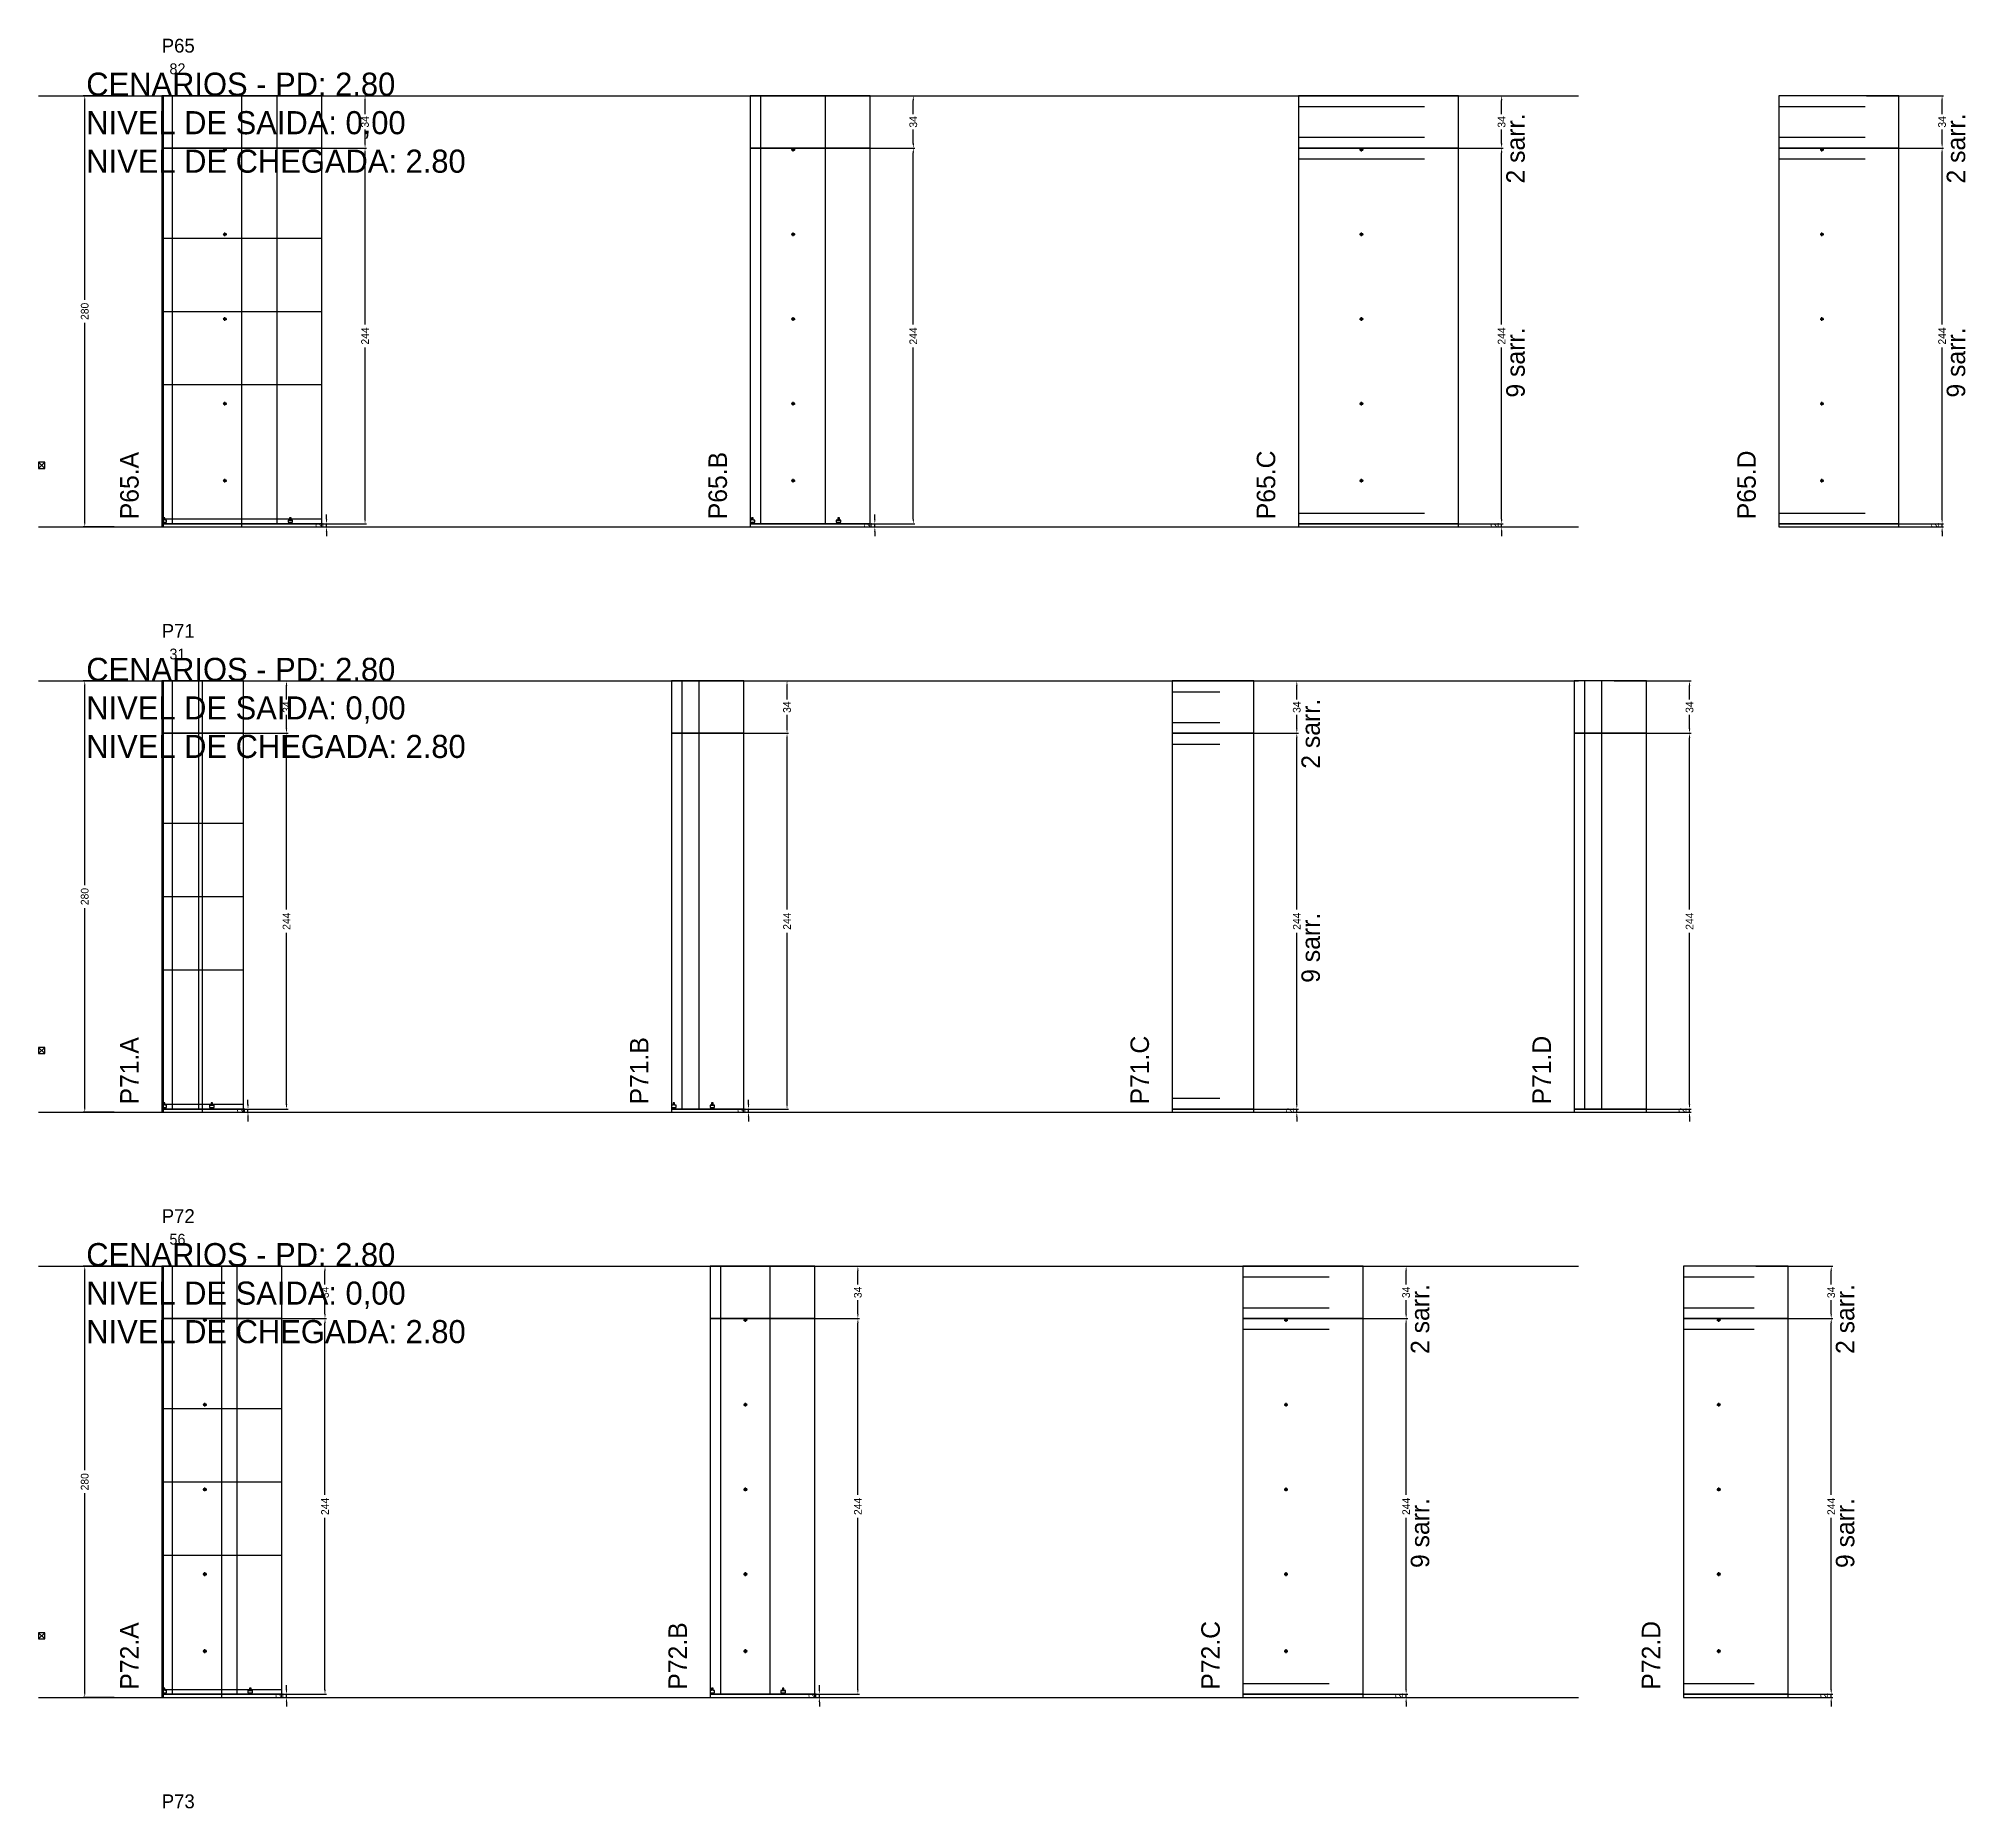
# Model space of a CAD drawing. Header units: centimetres. Extents: x -10500 to 4121, y -45226 to 295.
# Drawn here: x -7000 to -5749, y -11092 to -9943 of the extents above; entities that cross this region are included whole.
import ezdxf

# ---------------------------------------------------------------- set-up
doc = ezdxf.new("R2010")
doc.units = ezdxf.units.CM
doc.linetypes.add('DASHED', pattern=[2, -2])
for name, color, linetype in [('CHAPA', 140, 'Continuous'), ('COTA', 241, 'Continuous'), ('COTAS FURACAO', 16, 'Continuous'), ('Madeira', 30, 'Continuous'), ('MEIO_PONT', 160, 'Continuous'), ('NOMENCLATURA', 7, 'Continuous'), ('Nível', 160, 'Continuous'), ('Painéis', 200, 'Continuous'), ('Perfil Metálico', 150, 'Continuous'), ('SARR_2.2x7', 40, 'Continuous'), ('SARRAFO DE PRESSAO', 200, 'Continuous'), ('texto', 7, 'Continuous'), ('TEXTO_GERAL', 7, 'Continuous')]:
    doc.layers.add(name, color=color, linetype=linetype)
doc.dimstyles.new('PAINEL-NOVA', dxfattribs={"dimtxt": 5, "dimasz": 3, "dimexe": 1, "dimexo": 1, "dimgap": 1, "dimtad": 1, "dimcen": 2.5, "dimazin": 3, "dimtfac": 1, "dimtmove": 0, "dimatfit": 3})

# ---------------------------------------------------------------- blocks, each defined once
blk = doc.blocks.new('_CLOSEDFILLED')
at = {"color": 0, "linetype": 'BYBLOCK'}
blk.add_solid([(-1, 0.16), (0, 0), (-1, -0.16)], dxfattribs=at)
blk = doc.blocks.new('*D677')
for p, q in [((-6951, -9980), (-6971, -9980)), ((-6970, -10112.5), (-6970, -9983)), ((-6970, -10257), (-6970, -10127.5)), ((-6951, -10260), (-6971, -10260))]:
    blk.add_line(p, q)
at = {"layer": 'Defpoints'}
for p in [(-6950, -9980), (-6970, -10260), (-6950, -10260)]:
    blk.add_point(p, dxfattribs=at)
at = {"layer": 'COTA', "xscale": 3, "yscale": 3}
for p, rotation in [((-6970, -9980), 90), ((-6970, -10260), 270)]:
    blk.add_blockref('_CLOSEDFILLED', p, dxfattribs=dict(at, rotation=rotation))
at = {"layer": 'COTA', "insert": (-6970, -10120), "char_height": 5, "attachment_point": 5, "rotation": 90}
blk.add_mtext('280', dxfattribs=at)
blk = doc.blocks.new('MULDURA')
at = {"layer": 'Paineis'}
for p, q in [((0, 0), (4, 4)), ((4, 0), (0, 4))]:
    blk.add_line(p, q, dxfattribs=at)
blk.add_lwpolyline([(0, 0), (4, 0), (4, 4), (0, 4)], close=True, dxfattribs=at)
blk = doc.blocks.new('*D679')
for p, q in [((-6837, -10014), (-6787, -10014)), ((-6788, -10128.5), (-6788, -10017)), ((-6788, -10255), (-6788, -10143.5)), ((-6837, -10258), (-6787, -10258))]:
    blk.add_line(p, q)
at = {"layer": 'Defpoints'}
for p in [(-6838, -10014), (-6838, -10258), (-6788, -10258)]:
    blk.add_point(p, dxfattribs=at)
at = {"layer": 'COTA', "xscale": 3, "yscale": 3}
for p, rotation in [((-6788, -10014), 90), ((-6788, -10258), 270)]:
    blk.add_blockref('_CLOSEDFILLED', p, dxfattribs=dict(at, rotation=rotation))
at = {"layer": 'COTA', "insert": (-6788, -10136), "char_height": 5, "attachment_point": 5, "rotation": 90}
blk.add_mtext('244', dxfattribs=at)
blk = doc.blocks.new('*D680')
for p, q in [((-6837, -9980), (-6787, -9980)), ((-6788, -9992), (-6788, -9983)), ((-6788, -10011), (-6788, -10002)), ((-6837, -10014), (-6787, -10014))]:
    blk.add_line(p, q)
at = {"layer": 'Defpoints'}
for p in [(-6838, -9980), (-6838, -10014), (-6788, -10014)]:
    blk.add_point(p, dxfattribs=at)
at = {"layer": 'COTA', "xscale": 3, "yscale": 3}
for p, rotation in [((-6788, -9980), 90), ((-6788, -10014), 270)]:
    blk.add_blockref('_CLOSEDFILLED', p, dxfattribs=dict(at, rotation=rotation))
at = {"layer": 'COTA', "insert": (-6788, -9997), "char_height": 5, "attachment_point": 5, "rotation": 90}
blk.add_mtext('34', dxfattribs=at)
blk = doc.blocks.new('SLIPTEE')
at = {"layer": 'Paineis'}
blk.add_lwpolyline([(0, 0), (3, 0), (3, 1.5), (2, 1.5), (2, 3), (1, 3), (1, 1.5), (0, 1.5)], close=True, dxfattribs=at)
blk = doc.blocks.new('SLIPTDD')
at = {"layer": 'Paineis'}
blk.add_line((0, 1.5), (3, 1.5), dxfattribs=at)
blk.add_lwpolyline([(0, 0), (3, 0), (3, 1.5), (2, 1.5), (2, 3), (1, 3), (1, 1.5), (0, 1.5)], close=True, dxfattribs=at)
blk = doc.blocks.new('furacao')
at = {"layer": 'COTAS FURACAO'}
for p, q in [((-1.2, 0), (1.2, 0)), ((0, -1.2), (0, 1.2))]:
    blk.add_line(p, q, dxfattribs=at)
blk.add_circle((0, 0), 0.8, dxfattribs=at)
blk = doc.blocks.new('*D682')
for p, q in [((-6481, -10014), (-6431, -10014)), ((-6432, -10128.5), (-6432, -10017)), ((-6432, -10255), (-6432, -10143.5)), ((-6481, -10258), (-6431, -10258))]:
    blk.add_line(p, q)
at = {"layer": 'Defpoints'}
for p in [(-6482, -10014), (-6482, -10258), (-6432, -10258)]:
    blk.add_point(p, dxfattribs=at)
at = {"layer": 'COTA', "xscale": 3, "yscale": 3}
for p, rotation in [((-6432, -10014), 90), ((-6432, -10258), 270)]:
    blk.add_blockref('_CLOSEDFILLED', p, dxfattribs=dict(at, rotation=rotation))
at = {"layer": 'COTA', "insert": (-6432, -10136), "char_height": 5, "attachment_point": 5, "rotation": 90}
blk.add_mtext('244', dxfattribs=at)
blk = doc.blocks.new('*D683')
for p, q in [((-6481, -9980), (-6431, -9980)), ((-6432, -9992), (-6432, -9983)), ((-6432, -10011), (-6432, -10002)), ((-6481, -10014), (-6431, -10014))]:
    blk.add_line(p, q)
at = {"layer": 'Defpoints'}
for p in [(-6482, -9980), (-6482, -10014), (-6432, -10014)]:
    blk.add_point(p, dxfattribs=at)
at = {"layer": 'COTA', "xscale": 3, "yscale": 3}
for p, rotation in [((-6432, -9980), 90), ((-6432, -10014), 270)]:
    blk.add_blockref('_CLOSEDFILLED', p, dxfattribs=dict(at, rotation=rotation))
at = {"layer": 'COTA', "insert": (-6432, -9997), "char_height": 5, "attachment_point": 5, "rotation": 90}
blk.add_mtext('34', dxfattribs=at)
blk = doc.blocks.new('*D685')
for p, q in [((-6099, -10014), (-6049, -10014)), ((-6050, -10128.5), (-6050, -10017)), ((-6050, -10255), (-6050, -10143.5)), ((-6099, -10258), (-6049, -10258))]:
    blk.add_line(p, q)
at = {"layer": 'Defpoints'}
for p in [(-6100, -10014), (-6100, -10258), (-6050, -10258)]:
    blk.add_point(p, dxfattribs=at)
at = {"layer": 'COTA', "xscale": 3, "yscale": 3}
for p, rotation in [((-6050, -10014), 90), ((-6050, -10258), 270)]:
    blk.add_blockref('_CLOSEDFILLED', p, dxfattribs=dict(at, rotation=rotation))
at = {"layer": 'COTA', "insert": (-6050, -10136), "char_height": 5, "attachment_point": 5, "rotation": 90}
blk.add_mtext('244', dxfattribs=at)
blk = doc.blocks.new('*D686')
for p, q in [((-6099, -9980), (-6049, -9980)), ((-6050, -9992), (-6050, -9983)), ((-6050, -10011), (-6050, -10002)), ((-6099, -10014), (-6049, -10014))]:
    blk.add_line(p, q)
at = {"layer": 'Defpoints'}
for p in [(-6100, -9980), (-6100, -10014), (-6050, -10014)]:
    blk.add_point(p, dxfattribs=at)
at = {"layer": 'COTA', "xscale": 3, "yscale": 3}
for p, rotation in [((-6050, -9980), 90), ((-6050, -10014), 270)]:
    blk.add_blockref('_CLOSEDFILLED', p, dxfattribs=dict(at, rotation=rotation))
at = {"layer": 'COTA', "insert": (-6050, -9997), "char_height": 5, "attachment_point": 5, "rotation": 90}
blk.add_mtext('34', dxfattribs=at)
blk = doc.blocks.new('*D688')
for p, q in [((-5813, -10014), (-5763, -10014)), ((-5764, -10128.5), (-5764, -10017)), ((-5764, -10255), (-5764, -10143.5)), ((-5813, -10258), (-5763, -10258))]:
    blk.add_line(p, q)
at = {"layer": 'Defpoints'}
for p in [(-5814, -10014), (-5814, -10258), (-5764, -10258)]:
    blk.add_point(p, dxfattribs=at)
at = {"layer": 'COTA', "xscale": 3, "yscale": 3}
for p, rotation in [((-5764, -10014), 90), ((-5764, -10258), 270)]:
    blk.add_blockref('_CLOSEDFILLED', p, dxfattribs=dict(at, rotation=rotation))
at = {"layer": 'COTA', "insert": (-5764, -10136), "char_height": 5, "attachment_point": 5, "rotation": 90}
blk.add_mtext('244', dxfattribs=at)
blk = doc.blocks.new('*D689')
for p, q in [((-5813, -9980), (-5763, -9980)), ((-5764, -9992), (-5764, -9983)), ((-5764, -10011), (-5764, -10002)), ((-5813, -10014), (-5763, -10014))]:
    blk.add_line(p, q)
at = {"layer": 'Defpoints'}
for p in [(-5814, -9980), (-5814, -10014), (-5764, -10014)]:
    blk.add_point(p, dxfattribs=at)
at = {"layer": 'COTA', "xscale": 3, "yscale": 3}
for p, rotation in [((-5764, -9980), 90), ((-5764, -10014), 270)]:
    blk.add_blockref('_CLOSEDFILLED', p, dxfattribs=dict(at, rotation=rotation))
at = {"layer": 'COTA', "insert": (-5764, -9997), "char_height": 5, "attachment_point": 5, "rotation": 90}
blk.add_mtext('34', dxfattribs=at)
blk = doc.blocks.new('*D703')
for p, q in [((-6951, -10360), (-6971, -10360)), ((-6970, -10492.5), (-6970, -10363)), ((-6970, -10637), (-6970, -10507.5)), ((-6951, -10640), (-6971, -10640))]:
    blk.add_line(p, q)
at = {"layer": 'Defpoints'}
for p in [(-6950, -10360), (-6970, -10640), (-6950, -10640)]:
    blk.add_point(p, dxfattribs=at)
at = {"layer": 'COTA', "xscale": 3, "yscale": 3}
for p, rotation in [((-6970, -10360), 90), ((-6970, -10640), 270)]:
    blk.add_blockref('_CLOSEDFILLED', p, dxfattribs=dict(at, rotation=rotation))
at = {"layer": 'COTA', "insert": (-6970, -10500), "char_height": 5, "attachment_point": 5, "rotation": 90}
blk.add_mtext('280', dxfattribs=at)
blk = doc.blocks.new('*D705')
for p, q in [((-6888, -10394), (-6838, -10394)), ((-6839, -10508.5), (-6839, -10397)), ((-6839, -10635), (-6839, -10523.5)), ((-6888, -10638), (-6838, -10638))]:
    blk.add_line(p, q)
at = {"layer": 'Defpoints'}
for p in [(-6889, -10394), (-6889, -10638), (-6839, -10638)]:
    blk.add_point(p, dxfattribs=at)
at = {"layer": 'COTA', "xscale": 3, "yscale": 3}
for p, rotation in [((-6839, -10394), 90), ((-6839, -10638), 270)]:
    blk.add_blockref('_CLOSEDFILLED', p, dxfattribs=dict(at, rotation=rotation))
at = {"layer": 'COTA', "insert": (-6839, -10516), "char_height": 5, "attachment_point": 5, "rotation": 90}
blk.add_mtext('244', dxfattribs=at)
blk = doc.blocks.new('*D706')
for p, q in [((-6888, -10360), (-6838, -10360)), ((-6839, -10372), (-6839, -10363)), ((-6839, -10391), (-6839, -10382)), ((-6888, -10394), (-6838, -10394))]:
    blk.add_line(p, q)
at = {"layer": 'Defpoints'}
for p in [(-6889, -10360), (-6889, -10394), (-6839, -10394)]:
    blk.add_point(p, dxfattribs=at)
at = {"layer": 'COTA', "xscale": 3, "yscale": 3}
for p, rotation in [((-6839, -10360), 90), ((-6839, -10394), 270)]:
    blk.add_blockref('_CLOSEDFILLED', p, dxfattribs=dict(at, rotation=rotation))
at = {"layer": 'COTA', "insert": (-6839, -10377), "char_height": 5, "attachment_point": 5, "rotation": 90}
blk.add_mtext('34', dxfattribs=at)
blk = doc.blocks.new('*D708')
for p, q in [((-6563, -10394), (-6513, -10394)), ((-6514, -10508.5), (-6514, -10397)), ((-6514, -10635), (-6514, -10523.5)), ((-6563, -10638), (-6513, -10638))]:
    blk.add_line(p, q)
at = {"layer": 'Defpoints'}
for p in [(-6564, -10394), (-6564, -10638), (-6514, -10638)]:
    blk.add_point(p, dxfattribs=at)
at = {"layer": 'COTA', "xscale": 3, "yscale": 3}
for p, rotation in [((-6514, -10394), 90), ((-6514, -10638), 270)]:
    blk.add_blockref('_CLOSEDFILLED', p, dxfattribs=dict(at, rotation=rotation))
at = {"layer": 'COTA', "insert": (-6514, -10516), "char_height": 5, "attachment_point": 5, "rotation": 90}
blk.add_mtext('244', dxfattribs=at)
blk = doc.blocks.new('*D709')
for p, q in [((-6563, -10360), (-6513, -10360)), ((-6514, -10372), (-6514, -10363)), ((-6514, -10391), (-6514, -10382)), ((-6563, -10394), (-6513, -10394))]:
    blk.add_line(p, q)
at = {"layer": 'Defpoints'}
for p in [(-6564, -10360), (-6564, -10394), (-6514, -10394)]:
    blk.add_point(p, dxfattribs=at)
at = {"layer": 'COTA', "xscale": 3, "yscale": 3}
for p, rotation in [((-6514, -10360), 90), ((-6514, -10394), 270)]:
    blk.add_blockref('_CLOSEDFILLED', p, dxfattribs=dict(at, rotation=rotation))
at = {"layer": 'COTA', "insert": (-6514, -10377), "char_height": 5, "attachment_point": 5, "rotation": 90}
blk.add_mtext('34', dxfattribs=at)
blk = doc.blocks.new('*D711')
for p, q in [((-6232, -10394), (-6182, -10394)), ((-6183, -10508.5), (-6183, -10397)), ((-6183, -10635), (-6183, -10523.5)), ((-6232, -10638), (-6182, -10638))]:
    blk.add_line(p, q)
at = {"layer": 'Defpoints'}
for p in [(-6233, -10394), (-6233, -10638), (-6183, -10638)]:
    blk.add_point(p, dxfattribs=at)
at = {"layer": 'COTA', "xscale": 3, "yscale": 3}
for p, rotation in [((-6183, -10394), 90), ((-6183, -10638), 270)]:
    blk.add_blockref('_CLOSEDFILLED', p, dxfattribs=dict(at, rotation=rotation))
at = {"layer": 'COTA', "insert": (-6183, -10516), "char_height": 5, "attachment_point": 5, "rotation": 90}
blk.add_mtext('244', dxfattribs=at)
blk = doc.blocks.new('*D712')
for p, q in [((-6232, -10360), (-6182, -10360)), ((-6183, -10372), (-6183, -10363)), ((-6183, -10391), (-6183, -10382)), ((-6232, -10394), (-6182, -10394))]:
    blk.add_line(p, q)
at = {"layer": 'Defpoints'}
for p in [(-6233, -10360), (-6233, -10394), (-6183, -10394)]:
    blk.add_point(p, dxfattribs=at)
at = {"layer": 'COTA', "xscale": 3, "yscale": 3}
for p, rotation in [((-6183, -10360), 90), ((-6183, -10394), 270)]:
    blk.add_blockref('_CLOSEDFILLED', p, dxfattribs=dict(at, rotation=rotation))
at = {"layer": 'COTA', "insert": (-6183, -10377), "char_height": 5, "attachment_point": 5, "rotation": 90}
blk.add_mtext('34', dxfattribs=at)
blk = doc.blocks.new('*D714')
for p, q in [((-5977, -10394), (-5927, -10394)), ((-5928, -10508.5), (-5928, -10397)), ((-5928, -10635), (-5928, -10523.5)), ((-5977, -10638), (-5927, -10638))]:
    blk.add_line(p, q)
at = {"layer": 'Defpoints'}
for p in [(-5978, -10394), (-5978, -10638), (-5928, -10638)]:
    blk.add_point(p, dxfattribs=at)
at = {"layer": 'COTA', "xscale": 3, "yscale": 3}
for p, rotation in [((-5928, -10394), 90), ((-5928, -10638), 270)]:
    blk.add_blockref('_CLOSEDFILLED', p, dxfattribs=dict(at, rotation=rotation))
at = {"layer": 'COTA', "insert": (-5928, -10516), "char_height": 5, "attachment_point": 5, "rotation": 90}
blk.add_mtext('244', dxfattribs=at)
blk = doc.blocks.new('*D715')
for p, q in [((-5977, -10360), (-5927, -10360)), ((-5928, -10372), (-5928, -10363)), ((-5928, -10391), (-5928, -10382)), ((-5977, -10394), (-5927, -10394))]:
    blk.add_line(p, q)
at = {"layer": 'Defpoints'}
for p in [(-5978, -10360), (-5978, -10394), (-5928, -10394)]:
    blk.add_point(p, dxfattribs=at)
at = {"layer": 'COTA', "xscale": 3, "yscale": 3}
for p, rotation in [((-5928, -10360), 90), ((-5928, -10394), 270)]:
    blk.add_blockref('_CLOSEDFILLED', p, dxfattribs=dict(at, rotation=rotation))
at = {"layer": 'COTA', "insert": (-5928, -10377), "char_height": 5, "attachment_point": 5, "rotation": 90}
blk.add_mtext('34', dxfattribs=at)
blk = doc.blocks.new('*D729')
for p, q in [((-6951, -10740), (-6971, -10740)), ((-6970, -10872.5), (-6970, -10743)), ((-6970, -11017), (-6970, -10887.5)), ((-6951, -11020), (-6971, -11020))]:
    blk.add_line(p, q)
at = {"layer": 'Defpoints'}
for p in [(-6950, -10740), (-6970, -11020), (-6950, -11020)]:
    blk.add_point(p, dxfattribs=at)
at = {"layer": 'COTA', "xscale": 3, "yscale": 3}
for p, rotation in [((-6970, -10740), 90), ((-6970, -11020), 270)]:
    blk.add_blockref('_CLOSEDFILLED', p, dxfattribs=dict(at, rotation=rotation))
at = {"layer": 'COTA', "insert": (-6970, -10880), "char_height": 5, "attachment_point": 5, "rotation": 90}
blk.add_mtext('280', dxfattribs=at)
blk = doc.blocks.new('*D731')
for p, q in [((-6863, -10774), (-6813, -10774)), ((-6814, -10888.5), (-6814, -10777)), ((-6814, -11015), (-6814, -10903.5)), ((-6863, -11018), (-6813, -11018))]:
    blk.add_line(p, q)
at = {"layer": 'Defpoints'}
for p in [(-6864, -10774), (-6864, -11018), (-6814, -11018)]:
    blk.add_point(p, dxfattribs=at)
at = {"layer": 'COTA', "xscale": 3, "yscale": 3}
for p, rotation in [((-6814, -10774), 90), ((-6814, -11018), 270)]:
    blk.add_blockref('_CLOSEDFILLED', p, dxfattribs=dict(at, rotation=rotation))
at = {"layer": 'COTA', "insert": (-6814, -10896), "char_height": 5, "attachment_point": 5, "rotation": 90}
blk.add_mtext('244', dxfattribs=at)
blk = doc.blocks.new('*D732')
for p, q in [((-6863, -10740), (-6813, -10740)), ((-6814, -10752), (-6814, -10743)), ((-6814, -10771), (-6814, -10762)), ((-6863, -10774), (-6813, -10774))]:
    blk.add_line(p, q)
at = {"layer": 'Defpoints'}
for p in [(-6864, -10740), (-6864, -10774), (-6814, -10774)]:
    blk.add_point(p, dxfattribs=at)
at = {"layer": 'COTA', "xscale": 3, "yscale": 3}
for p, rotation in [((-6814, -10740), 90), ((-6814, -10774), 270)]:
    blk.add_blockref('_CLOSEDFILLED', p, dxfattribs=dict(at, rotation=rotation))
at = {"layer": 'COTA', "insert": (-6814, -10757), "char_height": 5, "attachment_point": 5, "rotation": 90}
blk.add_mtext('34', dxfattribs=at)
blk = doc.blocks.new('*D734')
for p, q in [((-6517, -10774), (-6467, -10774)), ((-6468, -10888.5), (-6468, -10777)), ((-6468, -11015), (-6468, -10903.5)), ((-6517, -11018), (-6467, -11018))]:
    blk.add_line(p, q)
at = {"layer": 'Defpoints'}
for p in [(-6518, -10774), (-6518, -11018), (-6468, -11018)]:
    blk.add_point(p, dxfattribs=at)
at = {"layer": 'COTA', "xscale": 3, "yscale": 3}
for p, rotation in [((-6468, -10774), 90), ((-6468, -11018), 270)]:
    blk.add_blockref('_CLOSEDFILLED', p, dxfattribs=dict(at, rotation=rotation))
at = {"layer": 'COTA', "insert": (-6468, -10896), "char_height": 5, "attachment_point": 5, "rotation": 90}
blk.add_mtext('244', dxfattribs=at)
blk = doc.blocks.new('*D735')
for p, q in [((-6517, -10740), (-6467, -10740)), ((-6468, -10752), (-6468, -10743)), ((-6468, -10771), (-6468, -10762)), ((-6517, -10774), (-6467, -10774))]:
    blk.add_line(p, q)
at = {"layer": 'Defpoints'}
for p in [(-6518, -10740), (-6518, -10774), (-6468, -10774)]:
    blk.add_point(p, dxfattribs=at)
at = {"layer": 'COTA', "xscale": 3, "yscale": 3}
for p, rotation in [((-6468, -10740), 90), ((-6468, -10774), 270)]:
    blk.add_blockref('_CLOSEDFILLED', p, dxfattribs=dict(at, rotation=rotation))
at = {"layer": 'COTA', "insert": (-6468, -10757), "char_height": 5, "attachment_point": 5, "rotation": 90}
blk.add_mtext('34', dxfattribs=at)
blk = doc.blocks.new('*D737')
for p, q in [((-6161, -10774), (-6111, -10774)), ((-6112, -10888.5), (-6112, -10777)), ((-6112, -11015), (-6112, -10903.5)), ((-6161, -11018), (-6111, -11018))]:
    blk.add_line(p, q)
at = {"layer": 'Defpoints'}
for p in [(-6162, -10774), (-6162, -11018), (-6112, -11018)]:
    blk.add_point(p, dxfattribs=at)
at = {"layer": 'COTA', "xscale": 3, "yscale": 3}
for p, rotation in [((-6112, -10774), 90), ((-6112, -11018), 270)]:
    blk.add_blockref('_CLOSEDFILLED', p, dxfattribs=dict(at, rotation=rotation))
at = {"layer": 'COTA', "insert": (-6112, -10896), "char_height": 5, "attachment_point": 5, "rotation": 90}
blk.add_mtext('244', dxfattribs=at)
blk = doc.blocks.new('*D738')
for p, q in [((-6161, -10740), (-6111, -10740)), ((-6112, -10752), (-6112, -10743)), ((-6112, -10771), (-6112, -10762)), ((-6161, -10774), (-6111, -10774))]:
    blk.add_line(p, q)
at = {"layer": 'Defpoints'}
for p in [(-6162, -10740), (-6162, -10774), (-6112, -10774)]:
    blk.add_point(p, dxfattribs=at)
at = {"layer": 'COTA', "xscale": 3, "yscale": 3}
for p, rotation in [((-6112, -10740), 90), ((-6112, -10774), 270)]:
    blk.add_blockref('_CLOSEDFILLED', p, dxfattribs=dict(at, rotation=rotation))
at = {"layer": 'COTA', "insert": (-6112, -10757), "char_height": 5, "attachment_point": 5, "rotation": 90}
blk.add_mtext('34', dxfattribs=at)
blk = doc.blocks.new('*D740')
for p, q in [((-5885, -10774), (-5835, -10774)), ((-5836, -10888.5), (-5836, -10777)), ((-5836, -11015), (-5836, -10903.5)), ((-5885, -11018), (-5835, -11018))]:
    blk.add_line(p, q)
at = {"layer": 'Defpoints'}
for p in [(-5886, -10774), (-5886, -11018), (-5836, -11018)]:
    blk.add_point(p, dxfattribs=at)
at = {"layer": 'COTA', "xscale": 3, "yscale": 3}
for p, rotation in [((-5836, -10774), 90), ((-5836, -11018), 270)]:
    blk.add_blockref('_CLOSEDFILLED', p, dxfattribs=dict(at, rotation=rotation))
at = {"layer": 'COTA', "insert": (-5836, -10896), "char_height": 5, "attachment_point": 5, "rotation": 90}
blk.add_mtext('244', dxfattribs=at)
blk = doc.blocks.new('*D741')
for p, q in [((-5885, -10740), (-5835, -10740)), ((-5836, -10752), (-5836, -10743)), ((-5836, -10771), (-5836, -10762)), ((-5885, -10774), (-5835, -10774))]:
    blk.add_line(p, q)
at = {"layer": 'Defpoints'}
for p in [(-5886, -10740), (-5886, -10774), (-5836, -10774)]:
    blk.add_point(p, dxfattribs=at)
at = {"layer": 'COTA', "xscale": 3, "yscale": 3}
for p, rotation in [((-5836, -10740), 90), ((-5836, -10774), 270)]:
    blk.add_blockref('_CLOSEDFILLED', p, dxfattribs=dict(at, rotation=rotation))
at = {"layer": 'COTA', "insert": (-5836, -10757), "char_height": 5, "attachment_point": 5, "rotation": 90}
blk.add_mtext('34', dxfattribs=at)

msp = doc.modelspace()

# ---------------------------------------------------------------- linework, layer by layer
at = {"layer": 'CHAPA'}
for points in [[(-6920, -10260), (-6918.8, -10260), (-6918.8, -9980), (-6920, -9980)], [(-6920, -10640), (-6918.8, -10640), (-6918.8, -10360), (-6920, -10360)], [(-6920, -11020), (-6918.8, -11020), (-6918.8, -10740), (-6920, -10740)]]:
    msp.add_lwpolyline(points, close=True, dxfattribs=at)
at = {"layer": 'Madeira'}
for points in [[(-6920, -10072.4), (-6816, -10072.4)], [(-6920, -10167.6), (-6816, -10167.6)], [(-6920, -10452.4), (-6867, -10452.4)], [(-6920, -10547.6), (-6867, -10547.6)], [(-6920, -10832.4), (-6842, -10832.4)], [(-6920, -10927.6), (-6842, -10927.6)]]:
    msp.add_lwpolyline(points, dxfattribs=at)
at = {"layer": 'MEIO_PONT'}
for points in [[(-6920, -10120), (-6816, -10120)], [(-6920, -10500), (-6867, -10500)], [(-6920, -10880), (-6842, -10880)]]:
    msp.add_lwpolyline(points, dxfattribs=at)
at = {"layer": 'Nível', "linetype": 'DASHED'}
for points in [[(-7000, -9980), (-6000, -9980)], [(-7000, -10260), (-6000, -10260)], [(-7000, -10360), (-6000, -10360)], [(-7000, -10640), (-6000, -10640)], [(-7000, -10740), (-6000, -10740)], [(-7000, -11020), (-6000, -11020)]]:
    msp.add_lwpolyline(points, dxfattribs=at)
at = {"layer": 'Painéis'}
for points in [[(-6920, -10014), (-6816, -10014), (-6816, -9980), (-6920, -9980)], [(-6920, -10260), (-6816, -10260), (-6816, -9980), (-6920, -9980)], [(-6538, -10014), (-6460, -10014), (-6460, -9980), (-6538, -9980)], [(-6182, -10014), (-6078, -10014), (-6078, -9980), (-6182, -9980)], [(-5870, -10014), (-5792, -10014), (-5792, -9980), (-5870, -9980)], [(-6920, -10258), (-6816, -10258), (-6816, -10014), (-6920, -10014)], [(-6538, -10258), (-6460, -10258), (-6460, -10014), (-6538, -10014)], [(-6182, -10258), (-6078, -10258), (-6078, -10014), (-6182, -10014)], [(-5870, -10258), (-5792, -10258), (-5792, -10014), (-5870, -10014)], [(-6920, -10260), (-6816, -10260), (-6816, -10258), (-6920, -10258)], [(-6538, -10260), (-6460, -10260), (-6460, -10258), (-6538, -10258)], [(-6182, -10260), (-6078, -10260), (-6078, -10258), (-6182, -10258)], [(-5870, -10260), (-5792, -10260), (-5792, -10258), (-5870, -10258)], [(-6920, -10394), (-6867, -10394), (-6867, -10360), (-6920, -10360)], [(-6920, -10640), (-6867, -10640), (-6867, -10360), (-6920, -10360)], [(-6589, -10394), (-6542, -10394), (-6542, -10360), (-6589, -10360)], [(-6264, -10394), (-6211, -10394), (-6211, -10360), (-6264, -10360)], [(-6003, -10394), (-5956, -10394), (-5956, -10360), (-6003, -10360)], [(-6920, -10638), (-6867, -10638), (-6867, -10394), (-6920, -10394)], [(-6589, -10638), (-6542, -10638), (-6542, -10394), (-6589, -10394)], [(-6264, -10638), (-6211, -10638), (-6211, -10394), (-6264, -10394)], [(-6003, -10638), (-5956, -10638), (-5956, -10394), (-6003, -10394)], [(-6920, -10640), (-6867, -10640), (-6867, -10638), (-6920, -10638)], [(-6589, -10640), (-6542, -10640), (-6542, -10638), (-6589, -10638)], [(-6264, -10640), (-6211, -10640), (-6211, -10638), (-6264, -10638)], [(-6003, -10640), (-5956, -10640), (-5956, -10638), (-6003, -10638)], [(-6920, -10774), (-6842, -10774), (-6842, -10740), (-6920, -10740)], [(-6920, -11020), (-6842, -11020), (-6842, -10740), (-6920, -10740)], [(-6564, -10774), (-6496, -10774), (-6496, -10740), (-6564, -10740)], [(-6218, -10774), (-6140, -10774), (-6140, -10740), (-6218, -10740)], [(-5932, -10774), (-5864, -10774), (-5864, -10740), (-5932, -10740)], [(-6920, -11018), (-6842, -11018), (-6842, -10774), (-6920, -10774)], [(-6564, -11018), (-6496, -11018), (-6496, -10774), (-6564, -10774)], [(-6218, -11018), (-6140, -11018), (-6140, -10774), (-6218, -10774)], [(-5932, -11018), (-5864, -11018), (-5864, -10774), (-5932, -10774)], [(-6920, -11020), (-6842, -11020), (-6842, -11018), (-6920, -11018)], [(-6564, -11020), (-6496, -11020), (-6496, -11018), (-6564, -11018)], [(-6218, -11020), (-6140, -11020), (-6140, -11018), (-6218, -11018)], [(-5932, -11020), (-5864, -11020), (-5864, -11018), (-5932, -11018)]]:
    msp.add_lwpolyline(points, close=True, dxfattribs=at)
at = {"layer": 'Perfil Metálico'}
for p, q in [((-6868, -10260), (-6868, -9980)), ((-6893.5, -10640), (-6893.5, -10360)), ((-6881, -11020), (-6881, -10740))]:
    msp.add_line(p, q, dxfattribs=at)
at = {"layer": 'SARR_2.2x7'}
for points in [[(-6913, -10014), (-6913, -9980)], [(-6845, -10014), (-6845, -9980)], [(-6531, -10014), (-6531, -9980)], [(-6489, -10014), (-6489, -9980)], [(-6182, -9987), (-6100, -9987)], [(-5870, -9987), (-5814, -9987)], [(-6182, -10007), (-6100, -10007)], [(-5870, -10007), (-5814, -10007)], [(-6182, -10021), (-6100, -10021)], [(-5870, -10021), (-5814, -10021)], [(-6182, -10251), (-6100, -10251)], [(-5870, -10251), (-5814, -10251)], [(-6913, -10394), (-6913, -10360)], [(-6896, -10394), (-6896, -10360)], [(-6582, -10394), (-6582, -10360)], [(-6571, -10394), (-6571, -10360)], [(-6264, -10367), (-6233, -10367)], [(-5996, -10394), (-5996, -10360)], [(-5985, -10394), (-5985, -10360)], [(-6264, -10387), (-6233, -10387)], [(-6264, -10401), (-6233, -10401)], [(-6264, -10631), (-6233, -10631)], [(-6913, -10774), (-6913, -10740)], [(-6871, -10774), (-6871, -10740)], [(-6557, -10774), (-6557, -10740)], [(-6525, -10774), (-6525, -10740)], [(-6218, -10747), (-6162, -10747)], [(-5932, -10747), (-5886, -10747)], [(-6218, -10767), (-6162, -10767)], [(-5932, -10767), (-5886, -10767)], [(-6218, -10781), (-6162, -10781)], [(-5932, -10781), (-5886, -10781)], [(-6218, -11011), (-6162, -11011)], [(-5932, -11011), (-5886, -11011)]]:
    msp.add_lwpolyline(points, dxfattribs=at)
at = {"layer": 'SARR_2.2x7', "linetype": 'DASHED'}
for points in [[(-6913, -10258), (-6913, -10014)], [(-6845, -10258), (-6845, -10014)], [(-6531, -10258), (-6531, -10014)], [(-6489, -10258), (-6489, -10014)], [(-6913, -10638), (-6913, -10394)], [(-6896, -10638), (-6896, -10394)], [(-6582, -10638), (-6582, -10394)], [(-6571, -10638), (-6571, -10394)], [(-5996, -10638), (-5996, -10394)], [(-5985, -10638), (-5985, -10394)], [(-6913, -11018), (-6913, -10774)], [(-6871, -11018), (-6871, -10774)], [(-6557, -11018), (-6557, -10774)], [(-6525, -11018), (-6525, -10774)]]:
    msp.add_lwpolyline(points, dxfattribs=at)
at = {"layer": 'SARRAFO DE PRESSAO'}
for points in [[(-6920, -10260), (-6816, -10260), (-6816, -10255), (-6920, -10255)], [(-6920, -10640), (-6867, -10640), (-6867, -10635), (-6920, -10635)], [(-6920, -11020), (-6842, -11020), (-6842, -11015), (-6920, -11015)]]:
    msp.add_lwpolyline(points, close=True, dxfattribs=at)

# ---------------------------------------------------------------- block references
at = {"layer": 'COTA'}
for name, p in [('furacao', (-6879, -10015)), ('furacao', (-6510, -10015)), ('furacao', (-6141, -10015)), ('furacao', (-5842, -10015)), ('furacao', (-6879, -10070)), ('furacao', (-6510, -10070)), ('furacao', (-6141, -10070)), ('furacao', (-5842, -10070)), ('furacao', (-6879, -10125)), ('furacao', (-6510, -10125)), ('furacao', (-6141, -10125)), ('furacao', (-5842, -10125)), ('furacao', (-6879, -10180)), ('furacao', (-6510, -10180)), ('furacao', (-6141, -10180)), ('furacao', (-5842, -10180)), ('MULDURA', (-7000, -10222)), ('furacao', (-6879, -10230)), ('furacao', (-6510, -10230)), ('furacao', (-6141, -10230)), ('furacao', (-5842, -10230)), ('SLIPTEE', (-6920, -10257)), ('SLIPTDD', (-6838, -10257)), ('SLIPTEE', (-6538, -10257)), ('SLIPTDD', (-6482, -10257)), ('MULDURA', (-7000, -10602)), ('SLIPTEE', (-6920, -10637)), ('SLIPTDD', (-6889, -10637)), ('SLIPTEE', (-6589, -10637)), ('SLIPTDD', (-6564, -10637)), ('furacao', (-6892, -10775)), ('furacao', (-6541, -10775)), ('furacao', (-6190, -10775)), ('furacao', (-5909, -10775)), ('furacao', (-6892, -10830)), ('furacao', (-6541, -10830)), ('furacao', (-6190, -10830)), ('furacao', (-5909, -10830)), ('furacao', (-6892, -10885)), ('furacao', (-6541, -10885)), ('furacao', (-6190, -10885)), ('furacao', (-5909, -10885)), ('furacao', (-6892, -10940)), ('furacao', (-6541, -10940)), ('furacao', (-6190, -10940)), ('furacao', (-5909, -10940)), ('MULDURA', (-7000, -10982)), ('furacao', (-6892, -10990)), ('furacao', (-6541, -10990)), ('furacao', (-6190, -10990)), ('furacao', (-5909, -10990)), ('SLIPTEE', (-6920, -11017)), ('SLIPTDD', (-6864, -11017)), ('SLIPTEE', (-6564, -11017)), ('SLIPTDD', (-6518, -11017))]:
    msp.add_blockref(name, p, dxfattribs=at)

# ---------------------------------------------------------------- texts
at = {"layer": 'NOMENCLATURA'}
for s, p in [('CENARIOS - PD: 2.80', (-6969, -9980)), ('NIVEL DE SAIDA: 0,00', (-6969, -10005)), ('NIVEL DE CHEGADA: 2.80', (-6969, -10030)), ('CENARIOS - PD: 2.80', (-6969, -10360)), ('NIVEL DE SAIDA: 0,00', (-6969, -10385)), ('NIVEL DE CHEGADA: 2.80', (-6969, -10410)), ('CENARIOS - PD: 2.80', (-6969, -10740)), ('NIVEL DE SAIDA: 0,00', (-6969, -10765)), ('NIVEL DE CHEGADA: 2.80', (-6969, -10790))]:
    msp.add_text(s, height=15, dxfattribs=at).set_placement(p)
for s, p in [('2 sarr.', (-6035, -10037)), ('2 sarr.', (-5749, -10037)), ('9 sarr.', (-6035, -10176)), ('9 sarr.', (-5749, -10176)), ('P65.A', (-6935, -10255)), ('P65.B', (-6553, -10255)), ('P65.C', (-6197, -10255)), ('P65.D', (-5885, -10255)), ('2 sarr.', (-6168, -10417)), ('9 sarr.', (-6168, -10556)), ('P71.A', (-6935, -10635)), ('P71.B', (-6604, -10635)), ('P71.C', (-6279, -10635)), ('P71.D', (-6018, -10635)), ('2 sarr.', (-6097, -10797)), ('2 sarr.', (-5821, -10797)), ('9 sarr.', (-6097, -10936)), ('9 sarr.', (-5821, -10936)), ('P72.A', (-6935, -11015)), ('P72.B', (-6579, -11015)), ('P72.C', (-6233, -11015)), ('P72.D', (-5947, -11015))]:
    msp.add_text(s, height=12, rotation=90, dxfattribs=at).set_placement(p)
at = {"layer": 'texto'}
for s, p in [('82', (-6915, -9966)), ('31', (-6915, -10346)), ('56', (-6915, -10726))]:
    msp.add_text(s, height=7, dxfattribs=at).set_placement(p)
at = {"layer": 'TEXTO_GERAL'}
for s, p in [('P65', (-6920, -9952)), ('P71', (-6920, -10332)), ('P72', (-6920, -10712)), ('P73', (-6920, -11092))]:
    msp.add_text(s, height=9, dxfattribs=at).set_placement(p)

# ---------------------------------------------------------------- dimensions: what is measured, and where the dimension line sits
at = {"layer": 'COTA'}
for base, p1, p2, picture, middle in [((-6970, -10260), (-6950, -10260), (-6950, -9980), '*D677', (-6970, -10120)), ((-6788, -10014), (-6838, -10014), (-6838, -9980), '*D680', (-6788, -9997)), ((-6432, -10014), (-6482, -10014), (-6482, -9980), '*D683', (-6432, -9997)), ((-6050, -10014), (-6100, -10014), (-6100, -9980), '*D686', (-6050, -9997)), ((-5764, -10014), (-5814, -10014), (-5814, -9980), '*D689', (-5764, -9997)), ((-6788, -10258), (-6838, -10258), (-6838, -10014), '*D679', (-6788, -10136)), ((-6432, -10258), (-6482, -10258), (-6482, -10014), '*D682', (-6432, -10136)), ((-6050, -10258), (-6100, -10258), (-6100, -10014), '*D685', (-6050, -10136)), ((-5764, -10258), (-5814, -10258), (-5814, -10014), '*D688', (-5764, -10136)), ((-6970, -10640), (-6950, -10640), (-6950, -10360), '*D703', (-6970, -10500)), ((-6839, -10394), (-6889, -10394), (-6889, -10360), '*D706', (-6839, -10377)), ((-6514, -10394), (-6564, -10394), (-6564, -10360), '*D709', (-6514, -10377)), ((-6183, -10394), (-6233, -10394), (-6233, -10360), '*D712', (-6183, -10377)), ((-5928, -10394), (-5978, -10394), (-5978, -10360), '*D715', (-5928, -10377)), ((-6839, -10638), (-6889, -10638), (-6889, -10394), '*D705', (-6839, -10516)), ((-6514, -10638), (-6564, -10638), (-6564, -10394), '*D708', (-6514, -10516)), ((-6183, -10638), (-6233, -10638), (-6233, -10394), '*D711', (-6183, -10516)), ((-5928, -10638), (-5978, -10638), (-5978, -10394), '*D714', (-5928, -10516)), ((-6970, -11020), (-6950, -11020), (-6950, -10740), '*D729', (-6970, -10880)), ((-6814, -10774), (-6864, -10774), (-6864, -10740), '*D732', (-6814, -10757)), ((-6468, -10774), (-6518, -10774), (-6518, -10740), '*D735', (-6468, -10757)), ((-6112, -10774), (-6162, -10774), (-6162, -10740), '*D738', (-6112, -10757)), ((-5836, -10774), (-5886, -10774), (-5886, -10740), '*D741', (-5836, -10757)), ((-6814, -11018), (-6864, -11018), (-6864, -10774), '*D731', (-6814, -10896)), ((-6468, -11018), (-6518, -11018), (-6518, -10774), '*D734', (-6468, -10896)), ((-6112, -11018), (-6162, -11018), (-6162, -10774), '*D737', (-6112, -10896)), ((-5836, -11018), (-5886, -11018), (-5886, -10774), '*D740', (-5836, -10896))]:
    dim = msp.add_linear_dim(base=base, p1=p1, p2=p2, angle=90, dimstyle='PAINEL-NOVA', dxfattribs=at)
    dim.commit()
    dim.dimension.update_dxf_attribs({"geometry": picture, "text_midpoint": middle})
for base, p1, p2 in [((-6813, -10260), (-6838, -10260), (-6838, -10258)), ((-6457, -10260), (-6482, -10260), (-6482, -10258)), ((-6050, -10260), (-6100, -10260), (-6100, -10258)), ((-5764, -10260), (-5814, -10260), (-5814, -10258)), ((-6864, -10640), (-6889, -10640), (-6889, -10638)), ((-6539, -10640), (-6564, -10640), (-6564, -10638)), ((-6183, -10640), (-6233, -10640), (-6233, -10638)), ((-5928, -10640), (-5978, -10640), (-5978, -10638)), ((-6839, -11020), (-6864, -11020), (-6864, -11018)), ((-6493, -11020), (-6518, -11020), (-6518, -11018)), ((-6112, -11020), (-6162, -11020), (-6162, -11018)), ((-5836, -11020), (-5886, -11020), (-5886, -11018))]:
    msp.add_linear_dim(base=base, p1=p1, p2=p2, angle=90, dimstyle='PAINEL-NOVA', dxfattribs=at).render()

doc.saveas('drawing.dxf')
